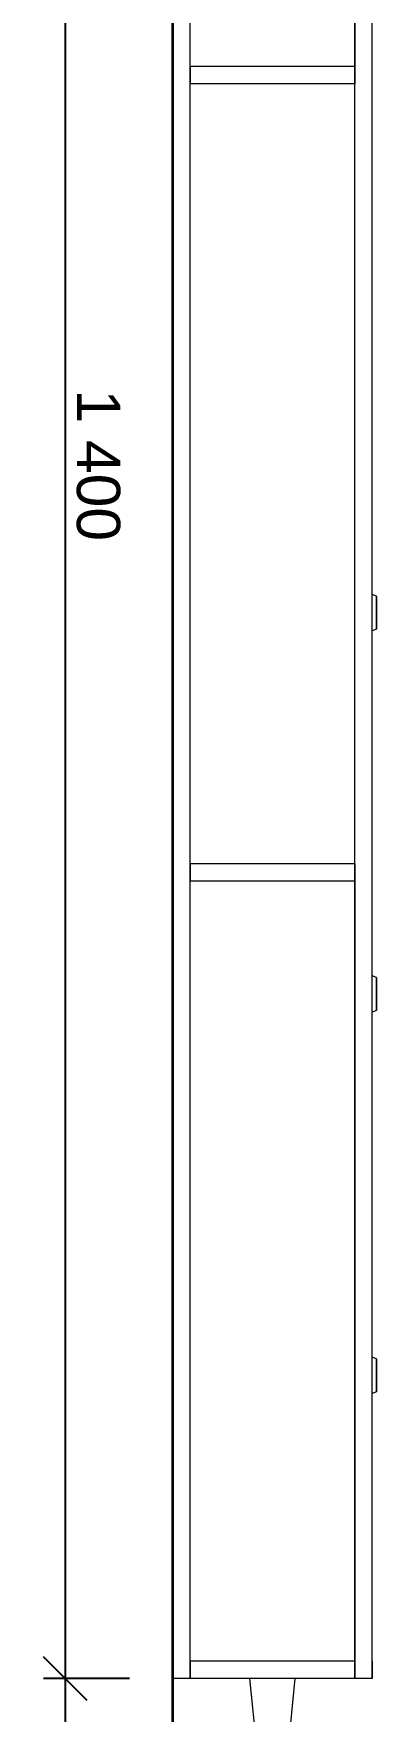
# Model space of a CAD drawing. Header units: millimetres. Extents: x 3767 to 22479, y 1034 to 12216.
# Drawn here: x 19497 to 19695, y 2259 to 3227 of the extents above; entities that cross this region are included whole.
import ezdxf

# ---------------------------------------------------------------- set-up
doc = ezdxf.new("R2010")
doc.units = ezdxf.units.MM
for name, color, linetype, lineweight in [('dim', 4, 'Continuous', 0), ('equipments', 137, 'Continuous', 13), ('section', 5, 'Continuous', 35)]:
    doc.layers.add(name, color=color, linetype=linetype, lineweight=lineweight)
doc.styles.add('ARIAL', font='arial.ttf')
doc.dimstyles.new('25', dxfattribs={"dimtxt": 25, "dimasz": 25, "dimexe": 12.5, "dimexo": 25, "dimgap": 6.25, "dimtad": 1, "dimdec": 0, "dimdsep": 46, "dimlunit": 6, "dimtxsty": 'ARIAL', "dimblk": 'OBLIQUE', "dimcen": 25, "dimdle": 12.5, "dimclrd": 256, "dimclre": 256, "dimclrt": 2, "dimadec": 0, "dimazin": 0, "dimtfac": 1, "dimtdec": 0, "dimtmove": 0, "dimatfit": 1, "dimldrblk": 'DOTSMALL', "dimfxl": 1, "dimtvp": 1, "dimtolj": 1, "dimtzin": 0, "dimarcsym": 0})

# ---------------------------------------------------------------- blocks, each defined once
blk = doc.blocks.new('A$C59824428')
at = {"layer": 'equipments'}
for p, q in [((522, 532.8429), (522, 1922.8429)), ((522, 532.8429), (522, 1922.8429)), ((532, 532.8429), (532, 1922.8429)), ((532, 1922.8429), (532, 1462.8429)), ((627, 532.8429), (627, 1922.8429)), ((627, 532.8429), (627, 1922.8429)), ((627, 1462.8429), (627, 1922.8429)), ((637, 532.8429), (637, 1922.8429)), ((637, 532.8429), (637, 1922.8429)), ((532, 1462.8429), (532, 1452.8429)), ((532, 1462.8429), (579.5, 1462.8429)), ((532, 1452.8429), (532, 1462.8429)), ((579.5, 1462.8429), (627, 1462.8429)), ((627, 1462.8429), (627, 1452.8429)), ((627, 1452.8429), (627, 1462.8429)), ((532, 1002.8429), (532, 1452.8429)), ((532, 1452.8429), (533.71, 1452.8429)), ((532, 1452.8429), (579.5, 1452.8429)), ((533.71, 1452.8429), (538.27, 1452.8429)), ((538.27, 1452.8429), (545.87, 1452.8429)), ((545.87, 1452.8429), (555.94, 1452.8429)), ((555.94, 1452.8429), (567.34, 1452.8429)), ((567.34, 1452.8429), (579.5, 1452.8429)), ((579.5, 1452.8429), (591.66, 1452.8429)), ((579.5, 1452.8429), (627, 1452.8429)), ((591.66, 1452.8429), (603.06, 1452.8429)), ((603.06, 1452.8429), (613.13, 1452.8429)), ((613.13, 1452.8429), (620.73, 1452.8429)), ((620.73, 1452.8429), (625.29, 1452.8429)), ((625.29, 1452.8429), (627, 1452.8429)), ((627, 1002.8429), (627, 1452.8429)), ((627, 1097.8429), (627, 1452.8429)), ((519.497, 1157.0429), (519.498, 1157.3429)), ((519.497, 1157.0429), (519.497, 1156.0429)), ((519.497, 1156.0429), (519.497, 1157.0429)), ((519.497, 1156.0429), (519.497, 1154.5429)), ((519.497, 1154.5429), (519.497, 1156.0429)), ((519.497, 1153.4429), (519.497, 1154.7429)), ((519.497, 1154.7429), (519.497, 1153.4429)), ((519.497, 1154.5429), (519.497, 1152.5429)), ((519.497, 1152.5429), (519.497, 1154.5429)), ((519.497, 1153.4429), (519.497, 1151.8429)), ((519.497, 1151.8429), (519.497, 1153.4429)), ((519.497, 1152.5429), (519.497, 1150.2429)), ((519.497, 1150.2429), (519.497, 1152.5429)), ((519.498, 1157.3429), (522, 1158.3437)), ((519.497, 1149.9429), (519.497, 1151.8429)), ((519.497, 1151.8429), (519.497, 1149.9429)), ((519.497, 1150.2429), (519.497, 1147.8429)), ((519.497, 1147.8429), (519.497, 1150.2429)), ((519.497, 1149.9429), (519.497, 1147.8429)), ((519.497, 1147.8429), (519.497, 1149.9429)), ((519.497, 1148.8429), (519.497, 1148.7429)), ((519.497, 1148.7429), (519.497, 1148.8429)), ((519.497, 1148.7429), (519.497, 1148.5429)), ((519.497, 1148.5429), (519.497, 1148.7429)), ((519.497, 1148.5429), (519.497, 1148.3429)), ((519.497, 1148.3429), (519.497, 1148.5429)), ((519.497, 1148.3429), (519.497, 1148.0429)), ((519.497, 1148.0429), (519.497, 1148.3429)), ((519.497, 1148.0429), (519.497, 1147.8429)), ((519.497, 1145.7429), (519.497, 1147.8429)), ((519.497, 1147.8429), (519.497, 1145.4429)), ((519.497, 1147.8429), (519.497, 1145.7429)), ((519.497, 1147.8429), (519.497, 1147.6429)), ((519.497, 1145.4429), (519.497, 1147.8429)), ((519.497, 1147.6429), (519.497, 1147.3429)), ((519.497, 1147.3429), (519.497, 1147.6429)), ((519.497, 1147.1429), (519.497, 1147.3429)), ((519.497, 1147.3429), (519.497, 1147.1429)), ((519.497, 1146.9429), (519.497, 1147.1429)), ((519.497, 1147.1429), (519.497, 1146.9429)), ((519.497, 1146.8429), (519.497, 1146.9429)), ((519.497, 1146.9429), (519.497, 1146.8429)), ((519.497, 1143.1429), (519.497, 1145.4429)), ((519.497, 1145.4429), (519.497, 1143.1429)), ((519.497, 1143.8429), (519.497, 1142.2429)), ((519.497, 1142.2429), (519.497, 1143.8429)), ((519.497, 1141.1429), (519.497, 1143.1429)), ((519.497, 1143.1429), (519.497, 1141.1429)), ((519.497, 1139.6429), (519.497, 1141.1429)), ((519.497, 1141.1429), (519.497, 1139.6429)), ((519.497, 1140.9429), (519.497, 1140.1429)), ((519.497, 1140.1429), (519.497, 1140.9429)), ((519.497, 1138.6429), (519.497, 1139.6429)), ((519.497, 1139.6429), (519.497, 1138.6429)), ((519.497, 1138.6429), (519.498, 1138.3429)), ((519.498, 1138.3429), (522, 1137.3421)), ((532, 1002.8429), (532, 992.8429)), ((532, 1002.8429), (579.5, 1002.8429)), ((532, 992.8429), (532, 1002.8429)), ((579.5, 1002.8429), (627, 1002.8429)), ((627, 992.8429), (627, 1002.8429)), ((627, 1002.8429), (627, 992.8429)), ((532, 992.8429), (532, 542.8429)), ((532, 992.8429), (533.71, 992.8429)), ((532, 992.8429), (579.5, 992.8429)), ((533.71, 992.8429), (538.27, 992.8429)), ((538.27, 992.8429), (545.87, 992.8429)), ((545.87, 992.8429), (555.94, 992.8429)), ((555.94, 992.8429), (567.34, 992.8429)), ((567.34, 992.8429), (579.5, 992.8429)), ((579.5, 992.8429), (627, 992.8429)), ((591.66, 992.8429), (603.06, 992.8429)), ((603.06, 992.8429), (613.13, 992.8429)), ((613.13, 992.8429), (620.73, 992.8429)), ((620.73, 992.8429), (625.29, 992.8429)), ((625.29, 992.8429), (627, 992.8429)), ((627, 542.8429), (627, 992.8429)), ((519.497, 937.0429), (519.498, 937.3429)), ((519.497, 937.0429), (519.497, 936.0429)), ((519.497, 936.0429), (519.497, 937.0429)), ((519.497, 936.0429), (519.497, 934.5429)), ((519.497, 934.5429), (519.497, 936.0429)), ((519.497, 933.4429), (519.497, 934.7429)), ((519.497, 934.7429), (519.497, 933.4429)), ((519.497, 934.5429), (519.497, 932.5429)), ((519.497, 932.5429), (519.497, 934.5429)), ((519.497, 932.5429), (519.497, 930.2429)), ((519.497, 930.2429), (519.497, 932.5429)), ((519.497, 930.2429), (519.497, 927.8429)), ((519.497, 927.8429), (519.497, 930.2429)), ((519.498, 937.3429), (522, 938.3437)), ((519.497, 928.8429), (519.497, 928.7429)), ((519.497, 928.7429), (519.497, 928.8429)), ((519.497, 928.7429), (519.497, 928.5429)), ((519.497, 928.5429), (519.497, 928.7429)), ((519.497, 928.5429), (519.497, 928.3429)), ((519.497, 928.3429), (519.497, 928.5429)), ((519.497, 928.3429), (519.497, 928.0429)), ((519.497, 928.0429), (519.497, 928.3429)), ((519.497, 928.0429), (519.497, 927.8429)), ((519.497, 925.7429), (519.497, 927.8429)), ((519.497, 927.8429), (519.497, 925.4429)), ((519.497, 927.8429), (519.497, 925.7429)), ((519.497, 927.8429), (519.497, 927.6429)), ((519.497, 925.4429), (519.497, 927.8429)), ((519.497, 927.6429), (519.497, 927.3429)), ((519.497, 927.3429), (519.497, 927.6429)), ((519.497, 927.1429), (519.497, 927.3429)), ((519.497, 927.3429), (519.497, 927.1429)), ((519.497, 926.9429), (519.497, 927.1429)), ((519.497, 927.1429), (519.497, 926.9429)), ((519.497, 926.8429), (519.497, 926.9429)), ((519.497, 926.9429), (519.497, 926.8429)), ((519.497, 923.8429), (519.497, 925.7429)), ((519.497, 925.7429), (519.497, 923.8429)), ((519.497, 923.1429), (519.497, 925.4429)), ((519.497, 925.4429), (519.497, 923.1429)), ((519.497, 921.1429), (519.497, 923.1429)), ((519.497, 923.1429), (519.497, 921.1429)), ((519.497, 922.2429), (519.497, 920.9429)), ((519.497, 920.9429), (519.497, 922.2429)), ((519.497, 919.6429), (519.497, 921.1429)), ((519.497, 921.1429), (519.497, 919.6429)), ((519.497, 918.6429), (519.497, 919.6429)), ((519.497, 919.6429), (519.497, 918.6429)), ((519.497, 918.6429), (519.498, 918.3429)), ((519.498, 918.3429), (522, 917.3421)), ((519.497, 717.0429), (519.498, 717.3429)), ((519.497, 717.0429), (519.497, 716.0429)), ((519.497, 716.0429), (519.497, 717.0429)), ((519.498, 717.3429), (522, 718.3437)), ((519.497, 716.0429), (519.497, 714.5429)), ((519.497, 714.5429), (519.497, 716.0429)), ((519.497, 713.4429), (519.497, 714.7429)), ((519.497, 714.7429), (519.497, 713.4429)), ((519.497, 714.5429), (519.497, 712.5429)), ((519.497, 712.5429), (519.497, 714.5429)), ((519.497, 712.5429), (519.497, 710.2429)), ((519.497, 710.2429), (519.497, 712.5429)), ((519.497, 710.2429), (519.497, 707.8429)), ((519.497, 707.8429), (519.497, 710.2429)), ((519.497, 708.8429), (519.497, 708.7429)), ((519.497, 708.7429), (519.497, 708.8429)), ((519.497, 708.7429), (519.497, 708.5429)), ((519.497, 708.5429), (519.497, 708.7429)), ((519.497, 708.5429), (519.497, 708.3429)), ((519.497, 708.3429), (519.497, 708.5429)), ((519.497, 708.3429), (519.497, 708.0429)), ((519.497, 708.0429), (519.497, 708.3429)), ((519.497, 708.0429), (519.497, 707.8429)), ((519.497, 705.7429), (519.497, 707.8429)), ((519.497, 707.8429), (519.497, 705.4429)), ((519.497, 707.8429), (519.497, 705.7429)), ((519.497, 707.8429), (519.497, 707.6429)), ((519.497, 705.4429), (519.497, 707.8429)), ((519.497, 707.6429), (519.497, 707.3429)), ((519.497, 707.3429), (519.497, 707.6429)), ((519.497, 707.1429), (519.497, 707.3429)), ((519.497, 707.3429), (519.497, 707.1429)), ((519.497, 706.9429), (519.497, 707.1429)), ((519.497, 707.1429), (519.497, 706.9429)), ((519.497, 706.8429), (519.497, 706.9429)), ((519.497, 706.9429), (519.497, 706.8429)), ((519.497, 703.8429), (519.497, 705.7429)), ((519.497, 705.7429), (519.497, 703.8429)), ((519.497, 703.1429), (519.497, 705.4429)), ((519.497, 705.4429), (519.497, 703.1429)), ((519.497, 701.1429), (519.497, 703.1429)), ((519.497, 703.1429), (519.497, 701.1429)), ((519.497, 700.9429), (519.497, 702.2429)), ((519.497, 702.2429), (519.497, 700.9429)), ((519.497, 699.6429), (519.497, 701.1429)), ((519.497, 701.1429), (519.497, 699.6429)), ((519.497, 698.6429), (519.497, 699.6429)), ((519.497, 699.6429), (519.497, 698.6429)), ((519.497, 698.6429), (519.498, 698.3429)), ((519.498, 698.3429), (522, 697.3421)), ((627, 542.8429), (627, 580.8429)), ((627, 542.8429), (627, 580.8429)), ((522, 542.8429), (522, 532.8429)), ((522, 532.8429), (522, 542.8429)), ((532, 542.8429), (532, 532.8429)), ((532, 542.8429), (579.5, 542.8429)), ((532, 532.8429), (532, 542.8429)), ((579.5, 542.8429), (627, 542.8429)), ((627, 532.8429), (627, 542.8429)), ((627, 542.8429), (627, 532.8429)), ((522, 532.8429), (532, 532.8429)), ((532, 532.8429), (564.5, 532.8429)), ((532, 532.8429), (627, 532.8429)), ((532, 532.8429), (533.71, 532.8429)), ((532, 532.8429), (579.5, 532.8429)), ((533.71, 532.8429), (538.27, 532.8429)), ((538.27, 532.8429), (545.87, 532.8429)), ((545.87, 532.8429), (555.94, 532.8429)), ((555.94, 532.8429), (567.34, 532.8429)), ((564.5, 532.8429), (565, 532.8429)), ((565, 532.8429), (566.5, 532.8429)), ((566.5225, 532.8429), (570.483, 493.2379)), ((567.34, 532.8429), (579.5, 532.8429)), ((579.5, 532.8429), (591.66, 532.8429)), ((579.5, 532.8429), (627, 532.8429)), ((588.483, 493.2379), (592.4435, 532.8429)), ((591.66, 532.8429), (603.06, 532.8429)), ((592.4435, 532.8429), (592.5, 532.8429)), ((592.5, 532.8429), (594, 532.8429)), ((594, 532.8429), (594.5, 532.8429)), ((594.5, 532.8429), (627, 532.8429)), ((603.06, 532.8429), (613.13, 532.8429)), ((613.13, 532.8429), (620.73, 532.8429)), ((620.73, 532.8429), (625.29, 532.8429)), ((625.29, 532.8429), (627, 532.8429)), ((627, 532.8429), (637, 532.8429))]:
    blk.add_line(p, q, dxfattribs=at)
blk = doc.blocks.new('_Oblique')
at = {"color": 0, "linetype": 'ByBlock', "lineweight": -2}
blk.add_line((-0.5, -0.5), (0.5, 0.5), dxfattribs=at)
blk = doc.blocks.new('*D217')
at = {"layer": 'Defpoints', "color": 0, "transparency": 16777216}
for p in [(19577.27, 3677.8), (19515.28, 2277.8), (19577.27, 2277.8)]:
    blk.add_point(p, dxfattribs=at)
at = {"layer": 'dim', "lineweight": -2, "transparency": 16777216}
for p, q in [((19515.28, 3690.3), (19515.28, 2265.3)), ((19552.27, 3677.8), (19502.78, 3677.8)), ((19552.27, 2277.8), (19502.78, 2277.8))]:
    blk.add_line(p, q, dxfattribs=at)
at = {"layer": 'dim', "lineweight": -2, "transparency": 16777216, "xscale": 25, "yscale": 25, "zscale": 25}
for p, rotation in [((19515.28, 3677.8), 90.00000000000006), ((19515.28, 2277.8), 270.0000000000001)]:
    blk.add_blockref('_Oblique', p, dxfattribs=dict(at, rotation=rotation))
at = {"layer": 'dim', "color": 2, "transparency": 16777216, "insert": (19534.29, 2977.8), "char_height": 25, "attachment_point": 5, "rotation": 270, "style": 'ARIAL'}
blk.add_mtext('\\A1;1\xa0400', dxfattribs=at)
blk = doc.blocks.new('_DotSmall')
at = {"color": 0, "linetype": 'ByBlock', "const_width": 0.5}
blk.add_lwpolyline([(-0.0625, 0, 1), (0.0625, 0, 1)], format="xyb", close=True, dxfattribs=at)
blk = doc.blocks.new('*D218')
at = {"layer": 'Defpoints', "color": 0, "transparency": 16777216}
for p in [(19577.27, 2277.8), (19515.28, 1427.8), (19577.27, 1427.8)]:
    blk.add_point(p, dxfattribs=at)
at = {"layer": 'dim', "lineweight": -2, "transparency": 16777216}
for p, q in [((19515.28, 2290.3), (19515.28, 1415.3)), ((19552.27, 2277.8), (19502.78, 2277.8)), ((19552.27, 1427.8), (19502.78, 1427.8))]:
    blk.add_line(p, q, dxfattribs=at)
at = {"layer": 'dim', "lineweight": -2, "transparency": 16777216, "xscale": 25, "yscale": 25, "zscale": 25}
for p, rotation in [((19515.28, 2277.8), 90.00000000000006), ((19515.28, 1427.8), 270.0000000000001)]:
    blk.add_blockref('_Oblique', p, dxfattribs=dict(at, rotation=rotation))
at = {"layer": 'dim', "color": 2, "transparency": 16777216, "insert": (19534.29, 1852.8), "char_height": 25, "attachment_point": 5, "rotation": 270, "style": 'ARIAL'}
blk.add_mtext('\\A1;850', dxfattribs=at)

msp = doc.modelspace()

# ---------------------------------------------------------------- linework, layer by layer
at = {"layer": 'section'}
msp.add_line((19577.27, 1427.8), (19577.27, 3677.8), dxfattribs=at)

# ---------------------------------------------------------------- block references
at = {"layer": 'equipments', "xscale": -1}
msp.add_blockref('A$C59824428', (20214.27, 1744.96), dxfattribs=at)

# ---------------------------------------------------------------- dimensions: what is measured, and where the dimension line sits
at = {"layer": 'dim'}
for base, p1, p2, picture, middle in [((19515.28, 2277.8), (19577.27, 3677.8), (19577.27, 2277.8), '*D217', (19534.29, 2977.8)), ((19515.28, 1427.8), (19577.27, 2277.8), (19577.27, 1427.8), '*D218', (19534.29, 1852.8))]:
    dim = msp.add_linear_dim(base=base, p1=p1, p2=p2, angle=90, dimstyle='25', dxfattribs=at)
    dim.commit()
    dim.dimension.update_dxf_attribs({"geometry": picture, "text_midpoint": middle})

doc.saveas('drawing.dxf')
